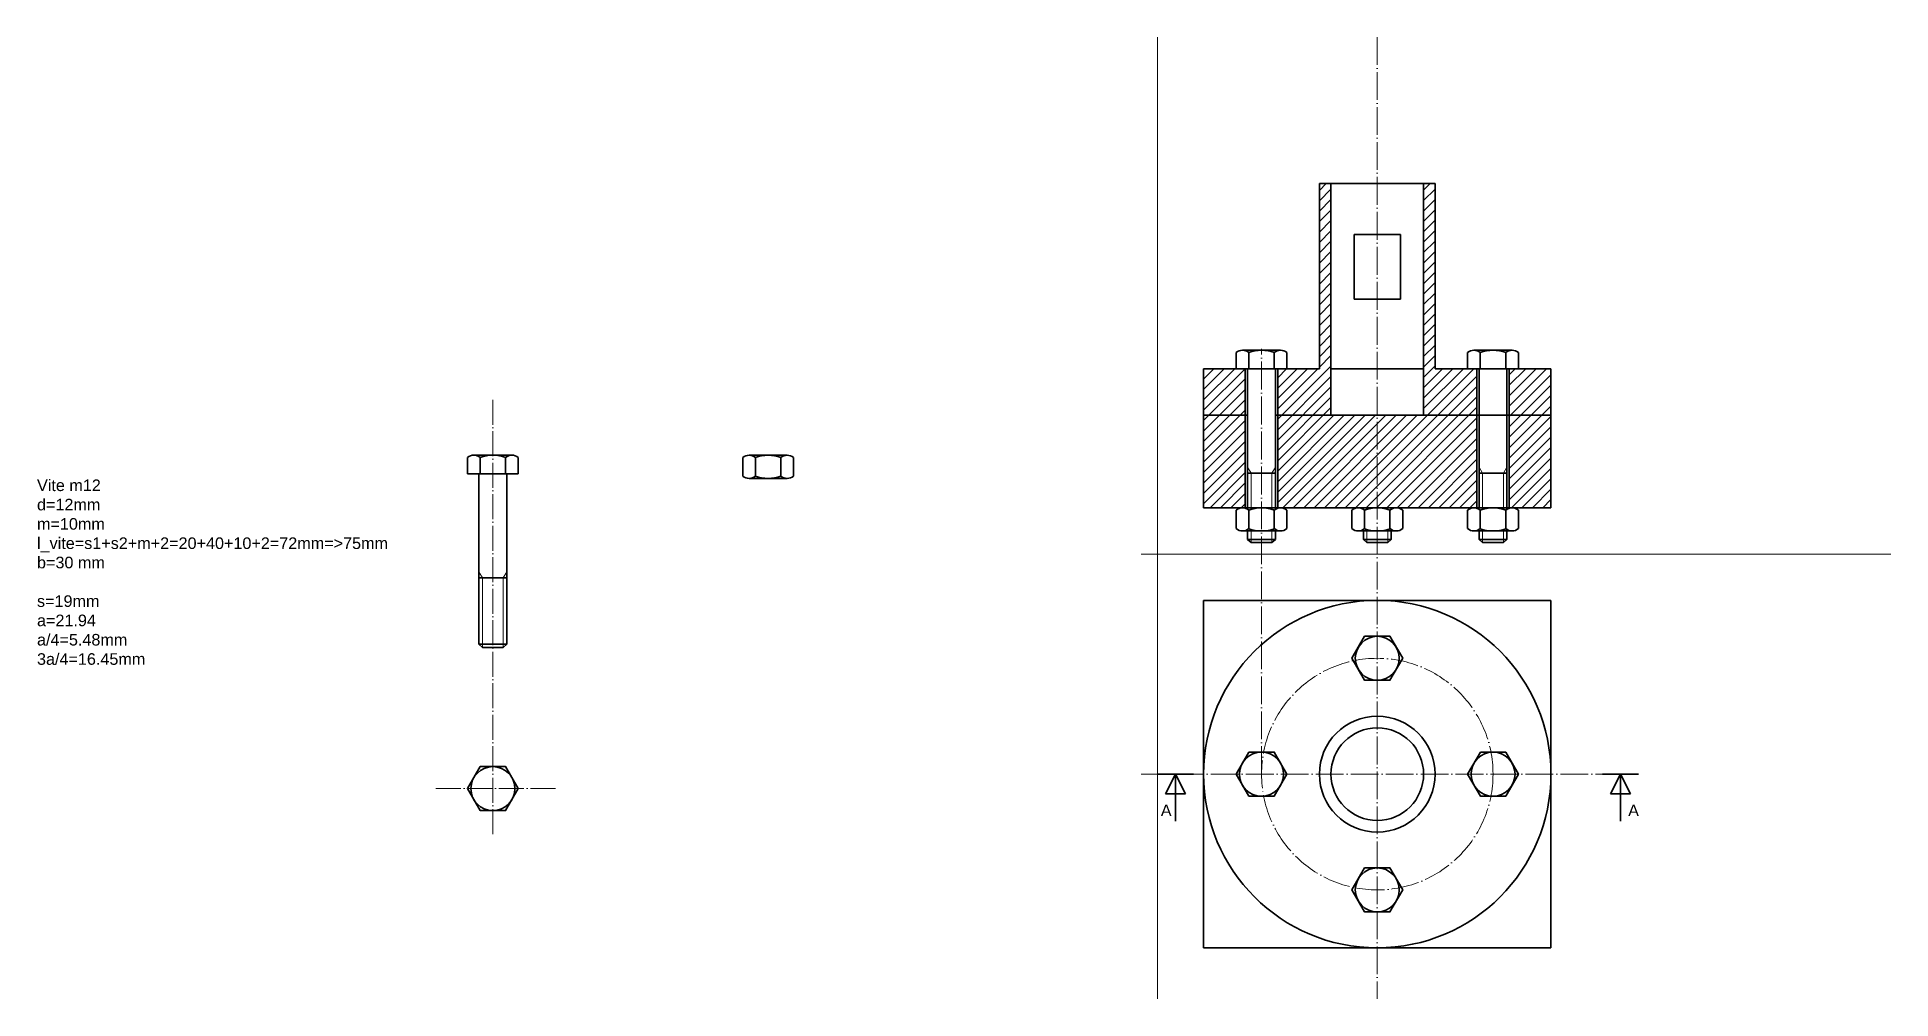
# Model space of a CAD drawing. Header units: millimetres. Extents: x 17 to 818, y -3 to 413.
import ezdxf

# ---------------------------------------------------------------- set-up
doc = ezdxf.new("R2010")
doc.units = ezdxf.units.MM
doc.linetypes.add('ACAD_ISO04W100', pattern=[30, 24, -3, 0, -3])
for name, color, linetype, lineweight in [('assisimmetira', 90, 'ACAD_ISO04W100', 18), ('campitura', 131, 'Continuous', 18), ('grosso', 5, 'Continuous', 35), ('terra', 6, 'Continuous', 18)]:
    doc.layers.add(name, color=color, linetype=linetype, lineweight=lineweight)
doc.styles.get("Standard").update_dxf_attribs({"font": 'arial.ttf'})

msp = doc.modelspace()

# ---------------------------------------------------------------- hatches: boundary and pattern name
at = {"layer": 'campitura'}
h = msp.add_hatch(dxfattribs=at)
h.set_pattern_fill('ANSI31', color=256)
h.paths.add_polyline_path([(538.86, 269.34), (520.86, 269.34), (520.86, 249.34), (538.86, 249.34)])
h.paths.add_polyline_path([(538.86, 249.34), (520.86, 249.34), (520.86, 209.34), (538.86, 209.34)])
h.paths.add_polyline_path([(595.86, 249.34), (552.86, 249.34), (552.86, 209.34), (595.86, 209.34)])
h.paths.add_polyline_path([(575.86, 349.34), (570.86, 349.34), (570.86, 269.34), (552.86, 269.34), (552.86, 249.34), (575.86, 249.34)])
h.paths.add_polyline_path([(638.86, 249.34), (595.86, 249.34), (595.86, 209.34), (638.86, 209.34)])
h.paths.add_polyline_path([(638.86, 269.34), (620.86, 269.34), (620.86, 349.34), (615.86, 349.34), (615.86, 249.34), (638.86, 249.34)])
h.paths.add_polyline_path([(670.86, 269.34), (652.86, 269.34), (652.86, 249.34), (670.86, 249.34)])
h.paths.add_polyline_path([(670.86, 249.34), (652.86, 249.34), (652.86, 209.34), (670.86, 209.34)])

# ---------------------------------------------------------------- linework, layer by layer
at = {"layer": 'assisimmetira', "ltscale": 0.5}
for p, q in [((595.86, 412.56), (595.86, -2.71)), ((545.86, 94.34), (545.86, 277.92)), ((493.81, 94.34), (706.31, 94.34))]:
    msp.add_line(p, q, dxfattribs=at)
at = {"layer": 'assisimmetira', "ltscale": 0.45}
for p, q in [((213.82, 256.01), (213.82, 67.36)), ((189.22, 88.08), (241, 88.08))]:
    msp.add_line(p, q, dxfattribs=at)
at = {"layer": 'assisimmetira', "ltscale": 0.5}
msp.add_circle((595.86, 94.34), 50, dxfattribs=at)
at = {"layer": 'campitura'}
for p, q in [((541.36, 224.34), (539.86, 226.94)), ((541.36, 209.34), (541.36, 224.34)), ((550.36, 224.34), (551.86, 226.94)), ((550.36, 224.34), (550.36, 209.34)), ((641.36, 224.34), (639.86, 226.94)), ((641.36, 209.34), (641.36, 224.34)), ((650.36, 224.34), (651.86, 226.94)), ((650.36, 224.34), (650.36, 209.34)), ((541.36, 194.34), (541.36, 199.34)), ((550.36, 199.34), (550.36, 194.34)), ((591.36, 194.34), (591.36, 199.34)), ((600.36, 199.34), (600.36, 194.34)), ((641.36, 194.34), (641.36, 199.34)), ((650.36, 199.34), (650.36, 194.34)), ((209.32, 179.06), (207.82, 181.66)), ((209.32, 149.06), (209.32, 179.06)), ((218.32, 179.06), (219.82, 181.66)), ((218.32, 179.06), (218.32, 149.06))]:
    msp.add_line(p, q, dxfattribs=at)
at = {"layer": 'grosso'}
for p, q in [((620.86, 349.34), (570.86, 349.34)), ((570.86, 349.34), (570.86, 269.34)), ((575.86, 349.34), (575.86, 249.34)), ((615.86, 349.34), (615.86, 249.34)), ((620.86, 269.34), (620.86, 349.34)), ((585.86, 327.34), (605.86, 327.34)), ((585.86, 299.34), (585.86, 327.34)), ((605.86, 327.34), (605.86, 299.34)), ((605.86, 299.34), (585.86, 299.34)), ((534.89, 269.34), (534.89, 276.32)), ((537.63, 277.34), (554.09, 277.34)), ((540.37, 269.34), (540.37, 276.4)), ((551.35, 276.4), (551.35, 269.34)), ((556.83, 276.32), (556.83, 269.34)), ((634.89, 269.34), (634.89, 276.32)), ((637.63, 277.34), (654.09, 277.34)), ((640.37, 269.34), (640.37, 276.4)), ((651.35, 276.4), (651.35, 269.34)), ((656.83, 276.32), (656.83, 269.34)), ((520.86, 269.34), (520.86, 249.34)), ((570.86, 269.34), (520.86, 269.34)), ((556.83, 269.34), (534.89, 269.34)), ((538.86, 269.34), (538.86, 209.34)), ((539.86, 269.34), (551.86, 269.34)), ((539.86, 209.34), (539.86, 269.34)), ((551.86, 269.34), (551.86, 209.34)), ((552.86, 269.34), (552.86, 209.34)), ((615.86, 269.34), (575.86, 269.34)), ((670.86, 269.34), (620.86, 269.34)), ((656.83, 269.34), (634.89, 269.34)), ((638.86, 269.34), (638.86, 209.34)), ((639.86, 269.34), (651.86, 269.34)), ((639.86, 209.34), (639.86, 269.34)), ((651.86, 269.34), (651.86, 208.7)), ((652.86, 269.34), (652.86, 209.34)), ((670.86, 249.34), (670.86, 269.34)), ((520.86, 249.34), (539.86, 249.34)), ((520.86, 249.34), (520.86, 209.34)), ((551.86, 249.34), (670.86, 249.34)), ((670.86, 209.34), (670.86, 249.34)), ((202.85, 224.06), (202.85, 231.04)), ((205.59, 232.06), (222.05, 232.06)), ((208.33, 224.06), (208.33, 231.12)), ((219.31, 231.12), (219.31, 224.06)), ((224.79, 231.04), (224.79, 224.06)), ((321.73, 223.02), (321.73, 230.98)), ((324.47, 232), (340.93, 232)), ((327.21, 222.95), (327.21, 231.06)), ((338.19, 231.06), (338.19, 222.95)), ((343.67, 230.98), (343.67, 223.02)), ((551.86, 224.34), (539.86, 224.34)), ((651.86, 224.34), (639.86, 224.34)), ((224.79, 224.06), (202.85, 224.06)), ((207.82, 224.06), (219.82, 224.06)), ((207.82, 150.39), (207.82, 224.06)), ((219.82, 224.06), (219.82, 150.39)), ((340.93, 222), (324.47, 222)), ((520.86, 209.34), (670.86, 209.34)), ((534.89, 200.36), (534.89, 208.32)), ((537.63, 209.34), (554.09, 209.34)), ((540.37, 200.28), (540.37, 208.4)), ((551.35, 208.4), (551.35, 200.28)), ((556.83, 208.32), (556.83, 200.36)), ((584.89, 208.32), (584.89, 200.36)), ((587.63, 209.34), (604.09, 209.34)), ((590.37, 200.28), (590.37, 208.4)), ((601.35, 208.4), (601.35, 200.28)), ((606.83, 208.32), (606.83, 200.36)), ((634.89, 200.36), (634.89, 208.32)), ((637.63, 209.34), (654.09, 209.34)), ((640.37, 200.28), (640.37, 208.4)), ((651.35, 208.4), (651.35, 200.28)), ((656.83, 208.32), (656.83, 200.36)), ((554.09, 199.34), (537.63, 199.34)), ((539.86, 195.67), (539.86, 199.34)), ((541.36, 194.34), (539.86, 195.67)), ((539.86, 195.67), (551.86, 195.67)), ((550.36, 194.34), (541.36, 194.34)), ((550.36, 194.34), (551.86, 195.67)), ((551.86, 199.34), (551.86, 195.67)), ((604.09, 199.34), (587.63, 199.34)), ((589.86, 195.67), (589.86, 199.34)), ((591.36, 194.34), (589.86, 195.67)), ((589.86, 195.67), (601.86, 195.67)), ((600.36, 194.34), (591.36, 194.34)), ((600.36, 194.34), (601.86, 195.67)), ((601.86, 199.34), (601.86, 195.67)), ((654.09, 199.34), (637.63, 199.34)), ((639.86, 195.67), (639.86, 199.34)), ((641.36, 194.34), (639.86, 195.67)), ((639.86, 195.67), (651.86, 195.67)), ((650.36, 194.34), (641.36, 194.34)), ((650.36, 194.34), (651.86, 195.67)), ((651.86, 199.98), (651.86, 195.67)), ((219.82, 179.06), (207.82, 179.06)), ((520.86, 169.34), (520.86, 19.34)), ((670.86, 169.34), (520.86, 169.34)), ((670.86, 19.34), (670.86, 169.34)), ((209.32, 149.06), (207.82, 150.39)), ((207.82, 150.39), (219.82, 150.39)), ((218.32, 149.06), (209.32, 149.06)), ((218.32, 149.06), (219.82, 150.39)), ((500.83, 94.34), (516.52, 94.34)), ((508.67, 94.34), (504.39, 85.78)), ((508.67, 94.34), (512.96, 85.78)), ((508.67, 94.34), (508.67, 74.01)), ((693.08, 94.34), (708.77, 94.34)), ((700.92, 94.34), (696.64, 85.78)), ((700.92, 94.34), (705.21, 85.78)), ((700.92, 94.34), (700.92, 74.01)), ((504.39, 85.78), (508.67, 85.78)), ((512.96, 85.78), (508.67, 85.78)), ((696.64, 85.78), (700.92, 85.78)), ((705.21, 85.78), (700.92, 85.78)), ((520.86, 19.34), (670.86, 19.34))]:
    msp.add_line(p, q, dxfattribs=at)
for points in [[(590.38, 153.84), (584.89, 144.34), (590.38, 134.84), (601.35, 134.84), (606.83, 144.34), (601.35, 153.84)], [(208.33, 97.58), (202.85, 88.08), (208.33, 78.58), (219.3, 78.58), (224.79, 88.08), (219.3, 97.58)], [(540.38, 103.84), (534.89, 94.34), (540.38, 84.84), (551.35, 84.84), (556.83, 94.34), (551.35, 103.84)], [(640.38, 103.84), (634.89, 94.34), (640.38, 84.84), (651.35, 84.84), (656.83, 94.34), (651.35, 103.84)], [(590.38, 53.84), (584.89, 44.34), (590.38, 34.84), (601.35, 34.84), (606.83, 44.34), (601.35, 53.84)]]:
    msp.add_lwpolyline(points, close=True, dxfattribs=at)
for centre, radius in [((595.86, 94.34), 75), ((595.86, 144.34), 9.5), ((595.86, 94.34), 25), ((595.86, 94.34), 20), ((213.82, 88.08), 9.5), ((545.86, 94.34), 9.5), ((645.86, 94.34), 9.5), ((595.86, 44.34), 9.5)]:
    msp.add_circle(centre, radius, dxfattribs=at)
for centre, radius, start, end in [((537.63, 273.15), 4.19, 49.18299, 130.81701), ((545.86, 260.89), 16.45, 70.26958, 109.73042), ((554.09, 273.15), 4.19, 49.18299, 130.81701), ((637.63, 273.15), 4.19, 49.18299, 130.81701), ((645.86, 260.89), 16.45, 70.26958, 109.73042), ((654.09, 273.15), 4.19, 49.18299, 130.81701), ((205.59, 227.87), 4.19, 49.18299, 130.81701), ((213.82, 215.61), 16.45, 70.26958, 109.73042), ((222.05, 227.87), 4.19, 49.18299, 130.81701), ((324.47, 227.81), 4.19, 49.18299, 130.81701), ((332.7, 215.55), 16.45, 70.26958, 109.73042), ((340.93, 227.81), 4.19, 49.18299, 130.81701), ((324.47, 226.2), 4.19, 229.18299, 310.81701), ((332.7, 238.45), 16.45, 250.26958, 289.73042), ((340.93, 226.2), 4.19, 229.18299, 310.81701), ((537.63, 205.15), 4.19, 49.18299, 130.81701), ((545.86, 192.89), 16.45, 70.26958, 109.73042), ((554.09, 205.15), 4.19, 49.18299, 130.81701), ((587.63, 205.15), 4.19, 49.18299, 130.81701), ((595.86, 192.89), 16.45, 70.26958, 109.73042), ((604.09, 205.15), 4.19, 49.18299, 130.81701), ((637.63, 205.15), 4.19, 49.18299, 130.81701), ((645.86, 192.89), 16.45, 70.26958, 109.73042), ((654.09, 205.15), 4.19, 49.18299, 130.81701), ((537.63, 203.53), 4.19, 229.18299, 310.81701), ((545.86, 215.79), 16.45, 250.26958, 289.73042), ((554.09, 203.53), 4.19, 229.18299, 310.81701), ((587.63, 203.53), 4.19, 229.18299, 310.81701), ((595.86, 215.79), 16.45, 250.26958, 289.73042), ((604.09, 203.53), 4.19, 229.18299, 310.81701), ((637.63, 203.53), 4.19, 229.18299, 310.81701), ((645.86, 215.79), 16.45, 250.26958, 289.73042), ((654.09, 203.53), 4.19, 229.18299, 310.81701)]:
    msp.add_arc(centre, radius, start, end, dxfattribs=at)
at = {"layer": 'terra'}
for p, q in [((500.86, 412.56), (500.86, -2.71)), ((493.81, 189.34), (817.74, 189.34))]:
    msp.add_line(p, q, dxfattribs=at)

# ---------------------------------------------------------------- texts
at = {"layer": 'grosso', "char_height": 5, "attachment_point": 1}
for s, width, insert in [('Vite m12\\Pd=12mm^Jm=10mm\\Pl_vite=s1+s2+m+2=20+40+10+2=72mm=>75mm\\Pb=30 mm\\P\\Ps=19mm\\Pa=21.94\\Pa/4=5.48mm\\P3a/4=16.45mm', 52.0904, (16.89, 221.55)), ('A', 5.7548, (502.35, 81.2)), ('A', 5.7548, (704.24, 81.2))]:
    msp.add_mtext_dynamic_manual_height_columns(s, width=width, gutter_width=12.5, heights=[0], dxfattribs=dict(at, insert=insert))

doc.saveas('drawing.dxf')
